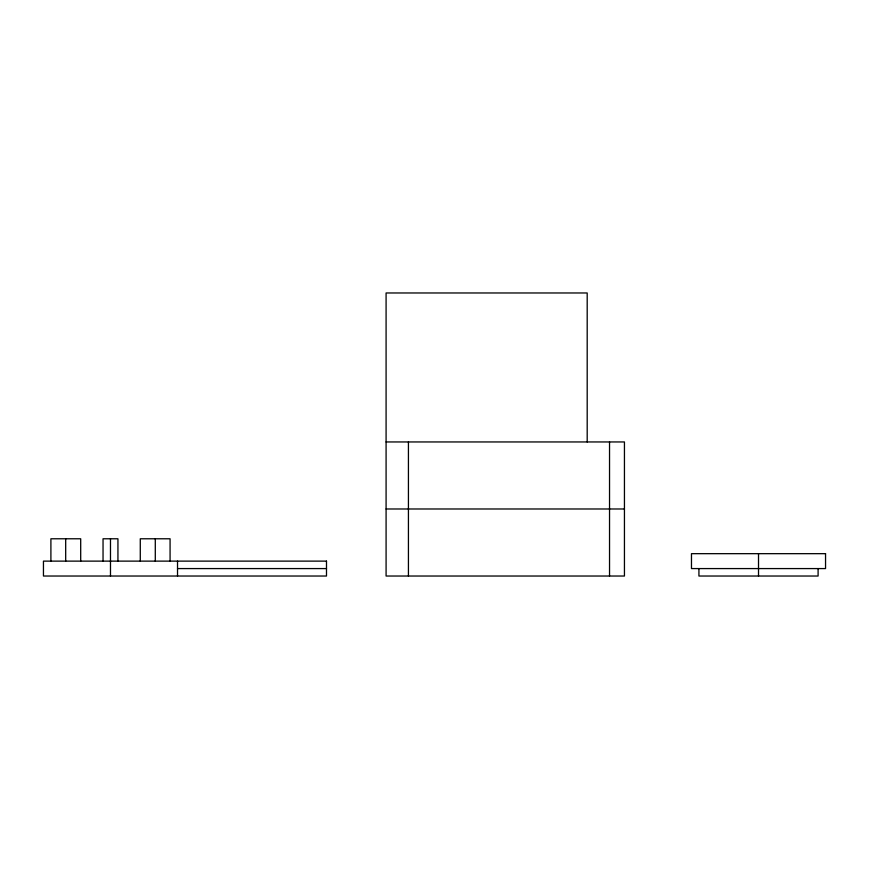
<?xml version="1.0" encoding="UTF-8"?>
<svg xmlns="http://www.w3.org/2000/svg" width="869" height="869" viewBox="0 0 869 869"><rect width="100%" height="100%" fill="white"/><g stroke="black" fill="none" stroke-linecap="round" stroke-linejoin="round"><path stroke-width="1.3" d="M386.086 441.952L624.442 441.952L624.442 576.028L386.086 576.028L386.086 292.972L587.194 292.972L587.194 441.952M386.086 508.984L624.442 508.984M177.526 568.576L326.494 568.576M818.098 568.576L818.098 576.028L698.926 576.028L698.926 568.576M758.518 553.672L758.518 576.028M609.538 441.952L609.538 576.028M408.43 441.952L408.43 576.028M177.526 561.124L177.526 576.028M170.074 561.124L170.074 538.78L140.278 538.78L140.278 561.124M155.29 538.78L155.29 561.124M117.934 561.124L117.934 538.78L103.042 538.78L103.042 561.124M110.482 538.78L110.482 576.028M80.698 561.124L80.698 538.78L50.902 538.78L50.902 561.124M65.686 538.78L65.686 561.124M825.55 553.672L691.474 553.672L691.474 568.576L825.55 568.576L825.55 553.672M326.494 561.124L43.45 561.124L43.45 576.028L326.494 576.028L326.494 561.124"/></g></svg>
